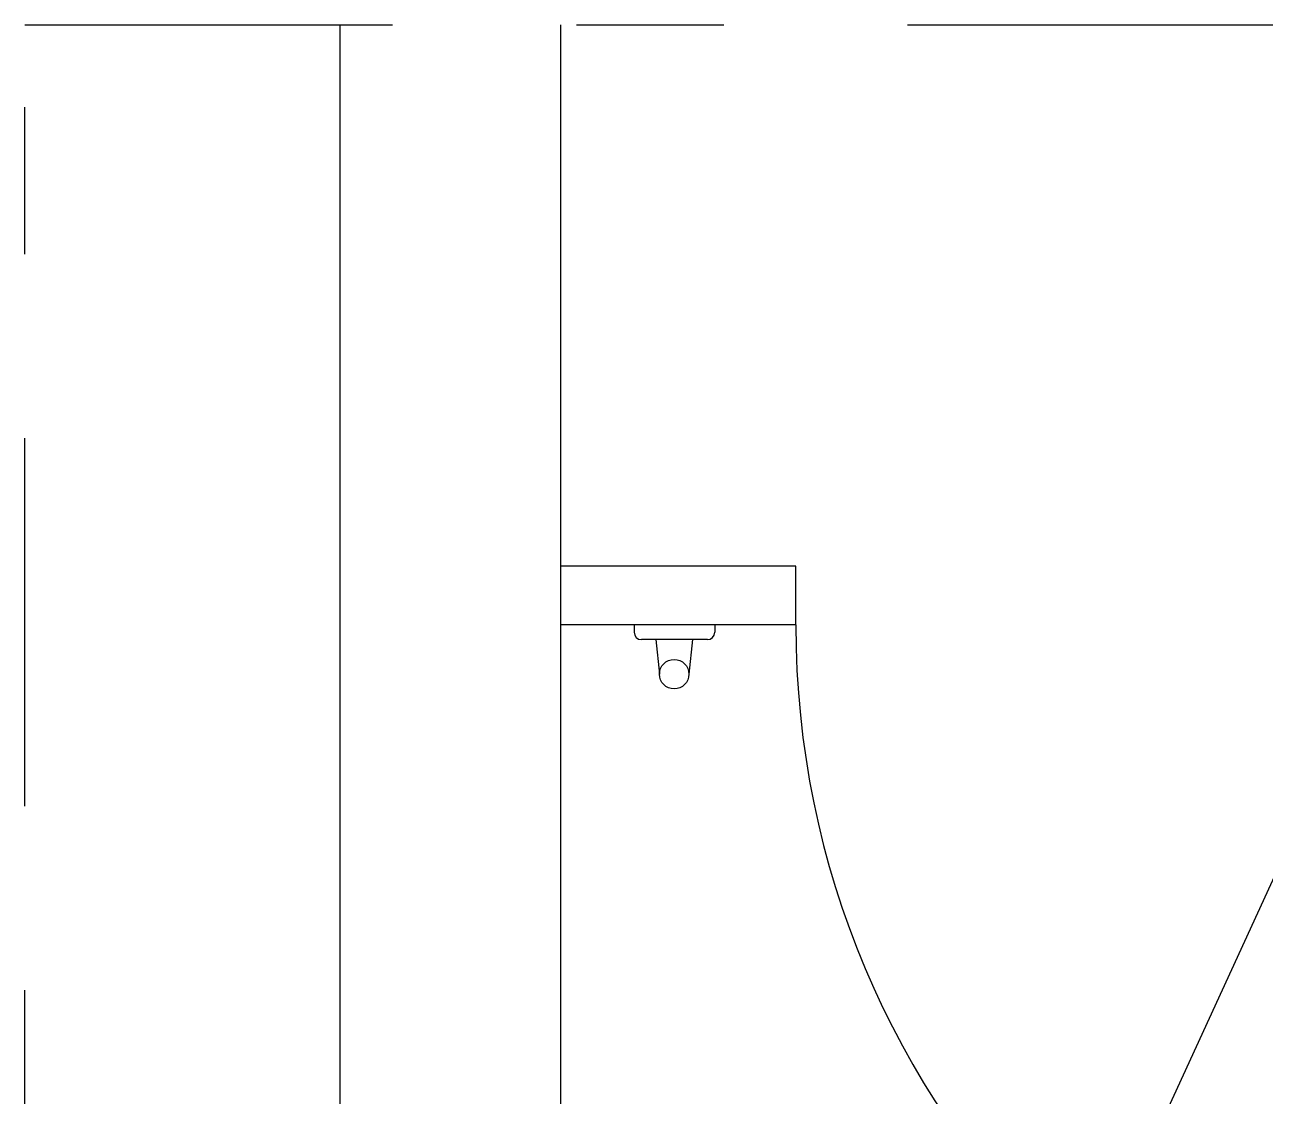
# Model space of a CAD drawing. Header units: inches. Extents: x 542787 to 543192, y 9574025 to 9574373.
# Drawn here: x 542827.791 to 542828.634, y 9574189.684 to 9574190.412 of the extents above; entities that cross this region are included whole.
import ezdxf

# ---------------------------------------------------------------- set-up
doc = ezdxf.new("R2010")
doc.units = ezdxf.units.IN
doc.header["$MEASUREMENT"] = 0
doc.linetypes.add('DASHDOT2', pattern=[0.5, 0.25, -0.125, 0, -0.125])
for name, color, linetype in [('CERCADURA', 7, 'Continuous'), ('I-ARQ', 8, 'Continuous'), ('I-NORMO_INST', 4, 'Continuous')]:
    doc.layers.add(name, color=color, linetype=linetype)

# ---------------------------------------------------------------- blocks, each defined once
blk = doc.blocks.new('*U315')
blk.add_line((-0.056202, -0.020875), (-0.033005, -0.012259))

msp = doc.modelspace()

# ---------------------------------------------------------------- linework, layer by layer
at = {"layer": 'CERCADURA', "color": 9, "linetype": 'DASHDOT2'}
msp.add_lwpolyline([(542827.79116, 9574190.41158), (542834.51085, 9574190.41158), (542834.51085, 9574188.07081), (542827.79116, 9574188.08067)], close=True, dxfattribs=at)
at = {"layer": 'I-ARQ'}
for p, q in [((542828.00518, 9574190.41158), (542828.00518, 9574188.81881)), ((542828.15518, 9574190.41158), (542828.15518, 9574188.81881)), ((542828.31518, 9574190.04381), (542828.15518, 9574190.04381)), ((542828.31518, 9574190.00381), (542828.31518, 9574190.04381)), ((542828.31518, 9574190.00381), (542828.15518, 9574190.00381)), ((542828.20526, 9574190.00381), (542828.20526, 9574189.99881)), ((542828.2601, 9574190.00381), (542828.20526, 9574190.00381)), ((542828.2601, 9574190.00381), (542828.2601, 9574189.99881)), ((542828.2551, 9574189.99381), (542828.21026, 9574189.99381)), ((542828.21998, 9574189.99381), (542828.22251, 9574189.97035)), ((542828.24503, 9574189.99381), (542828.24251, 9574189.97035))]:
    msp.add_line(p, q, dxfattribs=at)
msp.add_circle((542828.23251, 9574189.97035), 0.01, dxfattribs=at)
for centre, radius, start, end in [((542828.91518, 9574190.00381), 0.6, 180, 270), ((542828.21026, 9574189.99881), 0.005, 180, 270), ((542828.2551, 9574189.99881), 0.005, 270, 0)]:
    msp.add_arc(centre, radius, start, end, dxfattribs=at)

# ---------------------------------------------------------------- block references
at = {"layer": 'I-NORMO_INST', "xscale": 25, "yscale": 25, "zscale": 25, "rotation": 224.9999999999999}
msp.add_blockref('*U315', (542828.19217, 9574188.85509), dxfattribs=at)

doc.saveas('drawing.dxf')
